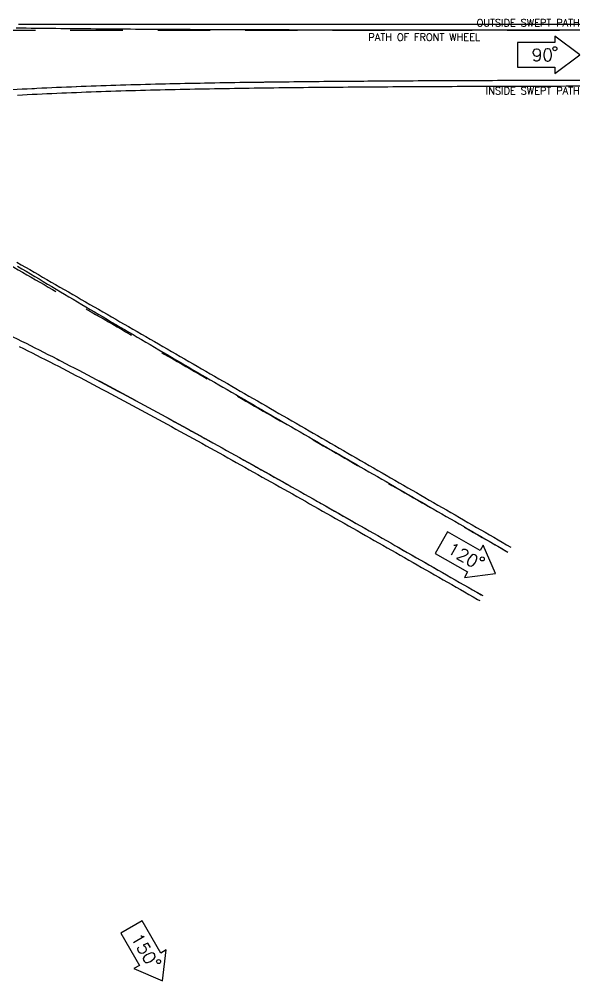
# Model space of a CAD drawing. Header units: metres. Extents: x 2363742 to 2363904, y 61953584 to 61953701.
# Drawn here: x 2363875.65 to 2363904.35, y 61953593.07 to 61953642.36 of the extents above; entities that cross this region are included whole.
import ezdxf
from ezdxf.enums import TextEntityAlignment as Align

# ---------------------------------------------------------------- set-up
doc = ezdxf.new("R2010")
doc.units = ezdxf.units.M
doc.header["$MEASUREMENT"] = 0
doc.linetypes.add('DGN Style 2', pattern=[4.472883, 2.68373, -1.789153])
doc.layers.get('0').update_dxf_attribs({"color": 133})
doc.styles.add('TSText', font='simplex.shx')

msp = doc.modelspace()

# ---------------------------------------------------------------- linework, layer by layer
at = {"color": 4, "linetype": 'Continuous'}
for p, q in [((2363904.353, 61953640.528), (2363903.078, 61953641.485)), ((2363903.078, 61953641.485), (2363903.078, 61953641.166)), ((2363903.078, 61953641.166), (2363901.165, 61953641.166)), ((2363901.165, 61953641.166), (2363901.165, 61953639.891)), ((2363903.078, 61953639.572), (2363904.353, 61953640.528)), ((2363901.165, 61953639.891), (2363903.078, 61953639.891)), ((2363903.078, 61953639.891), (2363903.078, 61953639.572)), ((2363897.589, 61953616.083), (2363896.951, 61953614.979)), ((2363899.245, 61953615.127), (2363897.589, 61953616.083)), ((2363899.405, 61953615.403), (2363899.245, 61953615.127)), ((2363900.031, 61953613.938), (2363899.405, 61953615.403)), ((2363896.951, 61953614.979), (2363898.608, 61953614.023)), ((2363898.608, 61953614.023), (2363898.448, 61953613.747)), ((2363898.448, 61953613.747), (2363900.031, 61953613.938)), ((2363881.951, 61953596.15), (2363880.846, 61953595.512)), ((2363882.907, 61953594.493), (2363881.951, 61953596.15)), ((2363880.846, 61953595.512), (2363881.803, 61953593.856)), ((2363883.183, 61953594.653), (2363882.907, 61953594.493)), ((2363882.992, 61953593.07), (2363883.183, 61953594.653)), ((2363881.803, 61953593.856), (2363881.527, 61953593.696)), ((2363881.527, 61953593.696), (2363882.992, 61953593.07))]:
    msp.add_line(p, q, dxfattribs=at)
at = {"color": 3, "linetype": 'Continuous', "flags": 128}
for points in [[(2363875.498, 61953641.914), (2363875.752, 61953641.913), (2363876.007, 61953641.909), (2363876.261, 61953641.906), (2363876.516, 61953641.902), (2363876.77, 61953641.899), (2363877.025, 61953641.896), (2363877.279, 61953641.893), (2363877.533, 61953641.89), (2363877.788, 61953641.887), (2363878.042, 61953641.884), (2363878.296, 61953641.883), (2363878.551, 61953641.88), (2363878.805, 61953641.878), (2363879.059, 61953641.875), (2363879.313, 61953641.873), (2363879.568, 61953641.87), (2363879.822, 61953641.868), (2363880.076, 61953641.866), (2363880.33, 61953641.864), (2363880.584, 61953641.862), (2363880.838, 61953641.86), (2363881.093, 61953641.858), (2363881.347, 61953641.856), (2363881.601, 61953641.854), (2363881.855, 61953641.853), (2363882.109, 61953641.851), (2363882.363, 61953641.85), (2363882.617, 61953641.849), (2363882.871, 61953641.847), (2363883.125, 61953641.846), (2363883.38, 61953641.844), (2363883.634, 61953641.843), (2363883.888, 61953641.842), (2363884.142, 61953641.84), (2363884.396, 61953641.839), (2363884.65, 61953641.838), (2363884.904, 61953641.837), (2363885.158, 61953641.836), (2363885.412, 61953641.835), (2363885.666, 61953641.834), (2363885.92, 61953641.833), (2363886.174, 61953641.832), (2363886.428, 61953641.831), (2363886.682, 61953641.83), (2363886.936, 61953641.829), (2363887.19, 61953641.828), (2363887.444, 61953641.827), (2363887.698, 61953641.826), (2363887.952, 61953641.826), (2363888.206, 61953641.825), (2363888.46, 61953641.824), (2363888.714, 61953641.824), (2363888.969, 61953641.823), (2363889.223, 61953641.822), (2363889.477, 61953641.822), (2363889.731, 61953641.821), (2363889.985, 61953641.82), (2363890.239, 61953641.82), (2363890.493, 61953641.819), (2363890.747, 61953641.819), (2363891.001, 61953641.819), (2363891.255, 61953641.818), (2363891.509, 61953641.818), (2363891.763, 61953641.817), (2363892.017, 61953641.817), (2363892.271, 61953641.816), (2363892.525, 61953641.816), (2363892.779, 61953641.816), (2363893.033, 61953641.816), (2363893.287, 61953641.815), (2363893.541, 61953641.815), (2363893.795, 61953641.815), (2363894.049, 61953641.815), (2363894.303, 61953641.814), (2363894.557, 61953641.814), (2363894.811, 61953641.814), (2363895.065, 61953641.814), (2363895.319, 61953641.813), (2363895.573, 61953641.813), (2363895.827, 61953641.813), (2363896.081, 61953641.813), (2363896.335, 61953641.813), (2363896.589, 61953641.812), (2363896.843, 61953641.812), (2363897.097, 61953641.812), (2363897.351, 61953641.812), (2363897.605, 61953641.812), (2363897.859, 61953641.812), (2363898.113, 61953641.811), (2363898.367, 61953641.811), (2363898.621, 61953641.811), (2363898.875, 61953641.811), (2363899.129, 61953641.811), (2363899.383, 61953641.811), (2363899.637, 61953641.81), (2363899.891, 61953641.81), (2363900.145, 61953641.81), (2363900.399, 61953641.81), (2363900.653, 61953641.81), (2363900.907, 61953641.81), (2363901.161, 61953641.809), (2363901.415, 61953641.809), (2363901.669, 61953641.809), (2363901.923, 61953641.809), (2363902.177, 61953641.809), (2363902.431, 61953641.809), (2363902.685, 61953641.809), (2363902.939, 61953641.808), (2363903.193, 61953641.808), (2363903.447, 61953641.808), (2363903.701, 61953641.808), (2363903.955, 61953641.808), (2363904.209, 61953641.808), (2363904.353, 61953641.808)], [(2363875.548, 61953638.768), (2363875.8, 61953638.782), (2363876.052, 61953638.795), (2363876.304, 61953638.808), (2363876.556, 61953638.821), (2363876.808, 61953638.833), (2363877.06, 61953638.845), (2363877.313, 61953638.856), (2363877.565, 61953638.867), (2363877.818, 61953638.878), (2363878.07, 61953638.889), (2363878.323, 61953638.899), (2363878.576, 61953638.909), (2363878.829, 61953638.919), (2363879.081, 61953638.929), (2363879.334, 61953638.938), (2363879.587, 61953638.947), (2363879.841, 61953638.956), (2363880.094, 61953638.964), (2363880.347, 61953638.972), (2363880.6, 61953638.98), (2363880.853, 61953638.988), (2363881.107, 61953638.996), (2363881.36, 61953639.003), (2363881.613, 61953639.01), (2363881.867, 61953639.017), (2363882.12, 61953639.024), (2363882.374, 61953639.031), (2363882.627, 61953639.037), (2363882.881, 61953639.043), (2363883.134, 61953639.049), (2363883.388, 61953639.055), (2363883.641, 61953639.061), (2363883.895, 61953639.066), (2363884.149, 61953639.072), (2363884.402, 61953639.077), (2363884.656, 61953639.082), (2363884.91, 61953639.087), (2363885.163, 61953639.092), (2363885.417, 61953639.096), (2363885.671, 61953639.101), (2363885.925, 61953639.105), (2363886.179, 61953639.11), (2363886.432, 61953639.114), (2363886.686, 61953639.118), (2363886.94, 61953639.122), (2363887.194, 61953639.126), (2363887.448, 61953639.129), (2363887.701, 61953639.133), (2363887.955, 61953639.136), (2363888.209, 61953639.14), (2363888.463, 61953639.143), (2363888.717, 61953639.146), (2363888.971, 61953639.149), (2363889.225, 61953639.152), (2363889.479, 61953639.155), (2363889.732, 61953639.158), (2363889.986, 61953639.161), (2363890.24, 61953639.164), (2363890.494, 61953639.166), (2363890.748, 61953639.169), (2363891.002, 61953639.171), (2363891.256, 61953639.174), (2363891.51, 61953639.176), (2363891.764, 61953639.178), (2363892.018, 61953639.18), (2363892.272, 61953639.183), (2363892.526, 61953639.185), (2363892.78, 61953639.187), (2363893.034, 61953639.189), (2363893.288, 61953639.19), (2363893.541, 61953639.192), (2363893.795, 61953639.194), (2363894.049, 61953639.196), (2363894.303, 61953639.198), (2363894.557, 61953639.199), (2363894.811, 61953639.201), (2363895.065, 61953639.202), (2363895.319, 61953639.204), (2363895.573, 61953639.205), (2363895.827, 61953639.207), (2363896.081, 61953639.208), (2363896.335, 61953639.209), (2363896.589, 61953639.211), (2363896.843, 61953639.212), (2363897.097, 61953639.213), (2363897.351, 61953639.214), (2363897.605, 61953639.215), (2363897.859, 61953639.217), (2363898.113, 61953639.218), (2363898.367, 61953639.219), (2363898.621, 61953639.22), (2363898.875, 61953639.221), (2363899.129, 61953639.222), (2363899.383, 61953639.223), (2363899.637, 61953639.224), (2363899.891, 61953639.224), (2363900.145, 61953639.225), (2363900.399, 61953639.226), (2363900.653, 61953639.227), (2363900.907, 61953639.228), (2363901.161, 61953639.228), (2363901.415, 61953639.229), (2363901.669, 61953639.23), (2363901.923, 61953639.231), (2363902.177, 61953639.231), (2363902.431, 61953639.232), (2363902.685, 61953639.233), (2363902.939, 61953639.233), (2363903.193, 61953639.234), (2363903.447, 61953639.234), (2363903.701, 61953639.235), (2363903.955, 61953639.235), (2363904.209, 61953639.236), (2363904.353, 61953639.236)], [(2363875.57, 61953629.698), (2363875.789, 61953629.569), (2363876.008, 61953629.437), (2363876.226, 61953629.306), (2363876.445, 61953629.175), (2363876.663, 61953629.044), (2363876.882, 61953628.913), (2363877.1, 61953628.782), (2363877.319, 61953628.651), (2363877.538, 61953628.523), (2363877.757, 61953628.392), (2363877.975, 61953628.262), (2363878.194, 61953628.132), (2363878.413, 61953628.002), (2363878.631, 61953627.872), (2363878.85, 61953627.742), (2363879.069, 61953627.612), (2363879.288, 61953627.482), (2363879.507, 61953627.353), (2363879.726, 61953627.225), (2363879.945, 61953627.095), (2363880.164, 61953626.966), (2363880.383, 61953626.836), (2363880.602, 61953626.707), (2363880.821, 61953626.578), (2363881.04, 61953626.449), (2363881.259, 61953626.32), (2363881.478, 61953626.191), (2363881.697, 61953626.062), (2363881.916, 61953625.934), (2363882.135, 61953625.805), (2363882.355, 61953625.676), (2363882.574, 61953625.548), (2363882.793, 61953625.419), (2363883.012, 61953625.291), (2363883.232, 61953625.163), (2363883.451, 61953625.035), (2363883.671, 61953624.906), (2363883.89, 61953624.778), (2363884.109, 61953624.65), (2363884.329, 61953624.521), (2363884.548, 61953624.393), (2363884.767, 61953624.265), (2363884.987, 61953624.137), (2363885.206, 61953624.009), (2363885.426, 61953623.881), (2363885.645, 61953623.753), (2363885.865, 61953623.625), (2363886.084, 61953623.497), (2363886.303, 61953623.369), (2363886.523, 61953623.241), (2363886.743, 61953623.113), (2363886.962, 61953622.986), (2363887.182, 61953622.858), (2363887.401, 61953622.73), (2363887.621, 61953622.602), (2363887.841, 61953622.475), (2363888.06, 61953622.348), (2363888.28, 61953622.22), (2363888.5, 61953622.093), (2363888.72, 61953621.965), (2363888.939, 61953621.838), (2363889.159, 61953621.71), (2363889.379, 61953621.583), (2363889.599, 61953621.456), (2363889.818, 61953621.328), (2363890.038, 61953621.202), (2363890.258, 61953621.074), (2363890.478, 61953620.947), (2363890.698, 61953620.819), (2363890.918, 61953620.692), (2363891.137, 61953620.565), (2363891.357, 61953620.437), (2363891.577, 61953620.31), (2363891.797, 61953620.183), (2363892.016, 61953620.055), (2363892.236, 61953619.928), (2363892.456, 61953619.801), (2363892.676, 61953619.673), (2363892.896, 61953619.546), (2363893.115, 61953619.419), (2363893.335, 61953619.291), (2363893.555, 61953619.164), (2363893.775, 61953619.037), (2363893.995, 61953618.91), (2363894.215, 61953618.782), (2363894.434, 61953618.655), (2363894.654, 61953618.528), (2363894.874, 61953618.401), (2363895.094, 61953618.273), (2363895.314, 61953618.146), (2363895.534, 61953618.019), (2363895.753, 61953617.892), (2363895.973, 61953617.764), (2363896.193, 61953617.637), (2363896.413, 61953617.51), (2363896.633, 61953617.383), (2363896.853, 61953617.256), (2363897.073, 61953617.129), (2363897.293, 61953617.001), (2363897.512, 61953616.874), (2363897.732, 61953616.747), (2363897.952, 61953616.62), (2363898.172, 61953616.493), (2363898.392, 61953616.365), (2363898.612, 61953616.238), (2363898.832, 61953616.111), (2363899.051, 61953615.984), (2363899.271, 61953615.857), (2363899.491, 61953615.73), (2363899.711, 61953615.602), (2363899.931, 61953615.475), (2363900.151, 61953615.348), (2363900.371, 61953615.221), (2363900.591, 61953615.094), (2363900.671, 61953615.047)], [(2363875.549, 61953625.97), (2363875.774, 61953625.857), (2363875.999, 61953625.745), (2363876.224, 61953625.632), (2363876.449, 61953625.519), (2363876.674, 61953625.405), (2363876.899, 61953625.291), (2363877.123, 61953625.176), (2363877.348, 61953625.061), (2363877.572, 61953624.946), (2363877.797, 61953624.83), (2363878.021, 61953624.714), (2363878.246, 61953624.598), (2363878.47, 61953624.481), (2363878.694, 61953624.364), (2363878.918, 61953624.247), (2363879.142, 61953624.129), (2363879.366, 61953624.011), (2363879.59, 61953623.893), (2363879.813, 61953623.775), (2363880.037, 61953623.656), (2363880.26, 61953623.537), (2363880.484, 61953623.418), (2363880.707, 61953623.299), (2363880.931, 61953623.179), (2363881.154, 61953623.059), (2363881.377, 61953622.939), (2363881.6, 61953622.819), (2363881.823, 61953622.698), (2363882.046, 61953622.578), (2363882.269, 61953622.457), (2363882.492, 61953622.336), (2363882.715, 61953622.215), (2363882.937, 61953622.093), (2363883.16, 61953621.972), (2363883.382, 61953621.85), (2363883.605, 61953621.728), (2363883.827, 61953621.606), (2363884.05, 61953621.484), (2363884.272, 61953621.362), (2363884.494, 61953621.239), (2363884.716, 61953621.117), (2363884.939, 61953620.994), (2363885.161, 61953620.871), (2363885.383, 61953620.748), (2363885.605, 61953620.625), (2363885.826, 61953620.502), (2363886.048, 61953620.379), (2363886.27, 61953620.255), (2363886.492, 61953620.132), (2363886.714, 61953620.008), (2363886.935, 61953619.885), (2363887.157, 61953619.761), (2363887.379, 61953619.637), (2363887.6, 61953619.513), (2363887.822, 61953619.389), (2363888.043, 61953619.265), (2363888.264, 61953619.14), (2363888.486, 61953619.016), (2363888.707, 61953618.892), (2363888.928, 61953618.767), (2363889.15, 61953618.642), (2363889.371, 61953618.518), (2363889.592, 61953618.393), (2363889.813, 61953618.268), (2363890.034, 61953618.144), (2363890.256, 61953618.019), (2363890.477, 61953617.894), (2363890.698, 61953617.769), (2363890.919, 61953617.644), (2363891.14, 61953617.518), (2363891.361, 61953617.393), (2363891.581, 61953617.268), (2363891.802, 61953617.143), (2363892.023, 61953617.017), (2363892.244, 61953616.892), (2363892.465, 61953616.766), (2363892.686, 61953616.641), (2363892.906, 61953616.515), (2363893.127, 61953616.39), (2363893.348, 61953616.264), (2363893.569, 61953616.138), (2363893.789, 61953616.013), (2363894.01, 61953615.887), (2363894.231, 61953615.761), (2363894.451, 61953615.635), (2363894.672, 61953615.51), (2363894.892, 61953615.384), (2363895.113, 61953615.258), (2363895.334, 61953615.132), (2363895.554, 61953615.006), (2363895.775, 61953614.88), (2363895.995, 61953614.754), (2363896.216, 61953614.628), (2363896.436, 61953614.502), (2363896.657, 61953614.375), (2363896.877, 61953614.249), (2363897.097, 61953614.123), (2363897.318, 61953613.997), (2363897.538, 61953613.871), (2363897.759, 61953613.744), (2363897.979, 61953613.618), (2363898.199, 61953613.492), (2363898.42, 61953613.366), (2363898.64, 61953613.239), (2363898.861, 61953613.113), (2363899.081, 61953612.987), (2363899.301, 61953612.86), (2363899.382, 61953612.814)]]:
    msp.add_lwpolyline(points, dxfattribs=at)
at = {"color": 5, "linetype": 'Continuous', "flags": 128}
for points in [[(2363875.61, 61953642.103), (2363875.864, 61953642.103), (2363876.118, 61953642.103), (2363876.372, 61953642.103), (2363876.626, 61953642.103), (2363876.88, 61953642.103), (2363877.134, 61953642.103), (2363877.388, 61953642.103), (2363877.642, 61953642.103), (2363877.896, 61953642.103), (2363878.15, 61953642.103), (2363878.405, 61953642.103), (2363878.659, 61953642.103), (2363878.913, 61953642.103), (2363879.167, 61953642.103), (2363879.421, 61953642.103), (2363879.675, 61953642.103), (2363879.929, 61953642.103), (2363880.183, 61953642.103), (2363880.437, 61953642.103), (2363880.691, 61953642.103), (2363880.945, 61953642.103), (2363881.199, 61953642.103), (2363881.453, 61953642.103), (2363881.707, 61953642.103), (2363881.961, 61953642.103), (2363882.215, 61953642.103), (2363882.469, 61953642.103), (2363882.723, 61953642.103), (2363882.977, 61953642.103), (2363883.231, 61953642.103), (2363883.485, 61953642.103), (2363883.739, 61953642.103), (2363883.993, 61953642.103), (2363884.247, 61953642.103), (2363884.501, 61953642.103), (2363884.755, 61953642.103), (2363885.009, 61953642.103), (2363885.263, 61953642.103), (2363885.517, 61953642.103), (2363885.771, 61953642.103), (2363886.025, 61953642.103), (2363886.279, 61953642.103), (2363886.533, 61953642.103), (2363886.787, 61953642.103), (2363887.041, 61953642.103), (2363887.295, 61953642.103), (2363887.549, 61953642.103), (2363887.803, 61953642.103), (2363888.057, 61953642.103), (2363888.311, 61953642.103), (2363888.565, 61953642.103), (2363888.819, 61953642.103), (2363889.073, 61953642.103), (2363889.327, 61953642.103), (2363889.581, 61953642.103), (2363889.835, 61953642.103), (2363890.089, 61953642.103), (2363890.343, 61953642.103), (2363890.597, 61953642.103), (2363890.851, 61953642.103), (2363891.105, 61953642.103), (2363891.359, 61953642.103), (2363891.613, 61953642.103), (2363891.867, 61953642.103), (2363892.121, 61953642.103), (2363892.375, 61953642.103), (2363892.629, 61953642.103), (2363892.883, 61953642.103), (2363893.137, 61953642.103), (2363893.391, 61953642.103), (2363893.645, 61953642.103), (2363893.899, 61953642.103), (2363894.153, 61953642.103), (2363894.407, 61953642.103), (2363894.661, 61953642.103), (2363894.915, 61953642.103), (2363895.169, 61953642.103), (2363895.423, 61953642.103), (2363895.677, 61953642.103), (2363895.931, 61953642.103), (2363896.185, 61953642.103), (2363896.439, 61953642.103), (2363896.693, 61953642.103), (2363896.947, 61953642.103), (2363897.201, 61953642.103), (2363897.455, 61953642.103), (2363897.709, 61953642.103), (2363897.963, 61953642.103), (2363898.217, 61953642.103), (2363898.471, 61953642.103), (2363898.725, 61953642.103), (2363898.979, 61953642.103), (2363899.233, 61953642.103), (2363899.487, 61953642.103), (2363899.741, 61953642.103), (2363899.995, 61953642.103), (2363900.249, 61953642.103), (2363900.503, 61953642.103), (2363900.757, 61953642.103), (2363901.011, 61953642.103), (2363901.265, 61953642.103), (2363901.519, 61953642.103), (2363901.773, 61953642.103), (2363902.027, 61953642.103), (2363902.281, 61953642.103), (2363902.535, 61953642.103), (2363902.789, 61953642.103), (2363903.043, 61953642.103), (2363903.297, 61953642.103), (2363903.551, 61953642.103), (2363903.805, 61953642.103), (2363904.059, 61953642.103), (2363904.313, 61953642.103), (2363904.353, 61953642.103)], [(2363875.563, 61953638.469), (2363875.814, 61953638.482), (2363876.065, 61953638.495), (2363876.317, 61953638.508), (2363876.568, 61953638.521), (2363876.819, 61953638.533), (2363877.071, 61953638.545), (2363877.322, 61953638.556), (2363877.574, 61953638.568), (2363877.825, 61953638.578), (2363878.077, 61953638.589), (2363878.329, 61953638.599), (2363878.581, 61953638.609), (2363878.833, 61953638.619), (2363879.085, 61953638.629), (2363879.337, 61953638.638), (2363879.589, 61953638.647), (2363879.841, 61953638.656), (2363880.093, 61953638.664), (2363880.346, 61953638.672), (2363880.598, 61953638.68), (2363880.85, 61953638.688), (2363881.103, 61953638.696), (2363881.355, 61953638.703), (2363881.608, 61953638.71), (2363881.861, 61953638.717), (2363882.113, 61953638.724), (2363882.366, 61953638.73), (2363882.619, 61953638.737), (2363882.871, 61953638.743), (2363883.124, 61953638.749), (2363883.377, 61953638.755), (2363883.63, 61953638.761), (2363883.883, 61953638.766), (2363884.136, 61953638.771), (2363884.389, 61953638.777), (2363884.642, 61953638.782), (2363884.895, 61953638.787), (2363885.148, 61953638.791), (2363885.401, 61953638.796), (2363885.654, 61953638.801), (2363885.907, 61953638.805), (2363886.16, 61953638.809), (2363886.413, 61953638.813), (2363886.667, 61953638.818), (2363886.92, 61953638.821), (2363887.173, 61953638.825), (2363887.426, 61953638.829), (2363887.68, 61953638.833), (2363887.933, 61953638.836), (2363888.186, 61953638.839), (2363888.44, 61953638.843), (2363888.693, 61953638.846), (2363888.947, 61953638.849), (2363889.2, 61953638.852), (2363889.453, 61953638.855), (2363889.707, 61953638.858), (2363889.96, 61953638.861), (2363890.214, 61953638.863), (2363890.467, 61953638.866), (2363890.721, 61953638.869), (2363890.974, 61953638.871), (2363891.228, 61953638.873), (2363891.481, 61953638.876), (2363891.735, 61953638.878), (2363891.989, 61953638.88), (2363892.242, 61953638.882), (2363892.496, 61953638.884), (2363892.749, 61953638.886), (2363893.003, 61953638.888), (2363893.257, 61953638.89), (2363893.51, 61953638.892), (2363893.764, 61953638.894), (2363894.018, 61953638.896), (2363894.271, 61953638.897), (2363894.525, 61953638.899), (2363894.779, 61953638.901), (2363895.033, 61953638.902), (2363895.286, 61953638.904), (2363895.54, 61953638.905), (2363895.794, 61953638.906), (2363896.047, 61953638.908), (2363896.301, 61953638.909), (2363896.555, 61953638.91), (2363896.809, 61953638.912), (2363897.062, 61953638.913), (2363897.316, 61953638.914), (2363897.57, 61953638.915), (2363897.824, 61953638.916), (2363898.078, 61953638.918), (2363898.331, 61953638.919), (2363898.585, 61953638.92), (2363898.839, 61953638.921), (2363899.093, 61953638.922), (2363899.347, 61953638.922), (2363899.601, 61953638.923), (2363899.854, 61953638.924), (2363900.108, 61953638.925), (2363900.362, 61953638.926), (2363900.616, 61953638.927), (2363900.87, 61953638.928), (2363901.124, 61953638.928), (2363901.378, 61953638.929), (2363901.631, 61953638.93), (2363901.885, 61953638.93), (2363902.139, 61953638.931), (2363902.393, 61953638.932), (2363902.647, 61953638.932), (2363902.901, 61953638.933), (2363903.155, 61953638.934), (2363903.409, 61953638.934), (2363903.662, 61953638.935), (2363903.916, 61953638.935), (2363904.17, 61953638.936), (2363904.353, 61953638.936)], [(2363875.53, 61953629.902), (2363875.75, 61953629.775), (2363875.97, 61953629.647), (2363876.19, 61953629.52), (2363876.41, 61953629.393), (2363876.63, 61953629.266), (2363876.85, 61953629.139), (2363877.07, 61953629.012), (2363877.29, 61953628.885), (2363877.51, 61953628.758), (2363877.73, 61953628.631), (2363877.95, 61953628.504), (2363878.17, 61953628.377), (2363878.39, 61953628.25), (2363878.61, 61953628.123), (2363878.83, 61953627.996), (2363879.05, 61953627.869), (2363879.27, 61953627.742), (2363879.49, 61953627.615), (2363879.71, 61953627.488), (2363879.93, 61953627.361), (2363880.15, 61953627.234), (2363880.37, 61953627.107), (2363880.59, 61953626.98), (2363880.81, 61953626.853), (2363881.03, 61953626.726), (2363881.25, 61953626.599), (2363881.47, 61953626.472), (2363881.69, 61953626.345), (2363881.91, 61953626.218), (2363882.13, 61953626.091), (2363882.35, 61953625.964), (2363882.57, 61953625.837), (2363882.79, 61953625.71), (2363883.01, 61953625.583), (2363883.23, 61953625.456), (2363883.45, 61953625.329), (2363883.67, 61953625.202), (2363883.89, 61953625.075), (2363884.11, 61953624.948), (2363884.33, 61953624.821), (2363884.55, 61953624.694), (2363884.77, 61953624.567), (2363884.99, 61953624.44), (2363885.21, 61953624.313), (2363885.43, 61953624.186), (2363885.65, 61953624.059), (2363885.869, 61953623.932), (2363886.089, 61953623.805), (2363886.309, 61953623.678), (2363886.529, 61953623.551), (2363886.749, 61953623.424), (2363886.969, 61953623.297), (2363887.189, 61953623.17), (2363887.409, 61953623.043), (2363887.629, 61953622.916), (2363887.849, 61953622.789), (2363888.069, 61953622.662), (2363888.289, 61953622.535), (2363888.509, 61953622.408), (2363888.729, 61953622.281), (2363888.949, 61953622.154), (2363889.169, 61953622.027), (2363889.389, 61953621.9), (2363889.609, 61953621.773), (2363889.829, 61953621.646), (2363890.049, 61953621.519), (2363890.269, 61953621.392), (2363890.489, 61953621.265), (2363890.709, 61953621.138), (2363890.929, 61953621.011), (2363891.149, 61953620.884), (2363891.369, 61953620.757), (2363891.589, 61953620.63), (2363891.809, 61953620.503), (2363892.029, 61953620.376), (2363892.249, 61953620.249), (2363892.469, 61953620.122), (2363892.689, 61953619.995), (2363892.909, 61953619.868), (2363893.129, 61953619.741), (2363893.349, 61953619.614), (2363893.569, 61953619.487), (2363893.788, 61953619.36), (2363894.008, 61953619.233), (2363894.228, 61953619.106), (2363894.448, 61953618.979), (2363894.668, 61953618.852), (2363894.888, 61953618.725), (2363895.108, 61953618.598), (2363895.328, 61953618.471), (2363895.548, 61953618.344), (2363895.768, 61953618.217), (2363895.988, 61953618.09), (2363896.208, 61953617.963), (2363896.428, 61953617.836), (2363896.648, 61953617.709), (2363896.868, 61953617.582), (2363897.088, 61953617.455), (2363897.308, 61953617.328), (2363897.528, 61953617.201), (2363897.748, 61953617.074), (2363897.968, 61953616.947), (2363898.188, 61953616.82), (2363898.408, 61953616.693), (2363898.628, 61953616.566), (2363898.848, 61953616.439), (2363899.068, 61953616.312), (2363899.288, 61953616.185), (2363899.508, 61953616.058), (2363899.728, 61953615.931), (2363899.948, 61953615.804), (2363900.168, 61953615.677), (2363900.388, 61953615.55), (2363900.608, 61953615.423), (2363900.818, 61953615.302)], [(2363875.64, 61953625.589), (2363875.864, 61953625.477), (2363876.089, 61953625.364), (2363876.313, 61953625.251), (2363876.537, 61953625.138), (2363876.761, 61953625.024), (2363876.985, 61953624.91), (2363877.209, 61953624.795), (2363877.433, 61953624.68), (2363877.656, 61953624.565), (2363877.88, 61953624.449), (2363878.104, 61953624.333), (2363878.327, 61953624.217), (2363878.55, 61953624.1), (2363878.773, 61953623.984), (2363878.997, 61953623.867), (2363879.22, 61953623.749), (2363879.443, 61953623.631), (2363879.666, 61953623.513), (2363879.888, 61953623.395), (2363880.111, 61953623.277), (2363880.334, 61953623.158), (2363880.556, 61953623.039), (2363880.779, 61953622.92), (2363881.002, 61953622.801), (2363881.224, 61953622.681), (2363881.446, 61953622.561), (2363881.669, 61953622.441), (2363881.891, 61953622.321), (2363882.113, 61953622.2), (2363882.335, 61953622.08), (2363882.557, 61953621.959), (2363882.779, 61953621.838), (2363883.001, 61953621.717), (2363883.223, 61953621.596), (2363883.445, 61953621.474), (2363883.666, 61953621.352), (2363883.888, 61953621.231), (2363884.11, 61953621.109), (2363884.332, 61953620.987), (2363884.553, 61953620.864), (2363884.775, 61953620.742), (2363884.996, 61953620.62), (2363885.218, 61953620.497), (2363885.439, 61953620.374), (2363885.66, 61953620.251), (2363885.882, 61953620.128), (2363886.103, 61953620.005), (2363886.324, 61953619.882), (2363886.546, 61953619.759), (2363886.767, 61953619.635), (2363886.988, 61953619.512), (2363887.209, 61953619.388), (2363887.43, 61953619.264), (2363887.651, 61953619.14), (2363887.872, 61953619.016), (2363888.093, 61953618.892), (2363888.314, 61953618.768), (2363888.535, 61953618.644), (2363888.756, 61953618.52), (2363888.977, 61953618.395), (2363889.198, 61953618.271), (2363889.419, 61953618.147), (2363889.639, 61953618.022), (2363889.86, 61953617.897), (2363890.081, 61953617.773), (2363890.302, 61953617.648), (2363890.522, 61953617.523), (2363890.743, 61953617.398), (2363890.964, 61953617.273), (2363891.185, 61953617.148), (2363891.405, 61953617.023), (2363891.626, 61953616.898), (2363891.846, 61953616.773), (2363892.067, 61953616.647), (2363892.288, 61953616.522), (2363892.508, 61953616.397), (2363892.729, 61953616.271), (2363892.949, 61953616.146), (2363893.17, 61953616.02), (2363893.39, 61953615.895), (2363893.611, 61953615.769), (2363893.831, 61953615.644), (2363894.051, 61953615.518), (2363894.272, 61953615.392), (2363894.492, 61953615.267), (2363894.713, 61953615.141), (2363894.933, 61953615.015), (2363895.153, 61953614.889), (2363895.374, 61953614.763), (2363895.594, 61953614.637), (2363895.815, 61953614.511), (2363896.035, 61953614.386), (2363896.255, 61953614.26), (2363896.475, 61953614.133), (2363896.696, 61953614.007), (2363896.916, 61953613.881), (2363897.136, 61953613.755), (2363897.357, 61953613.629), (2363897.577, 61953613.503), (2363897.797, 61953613.377), (2363898.017, 61953613.251), (2363898.238, 61953613.124), (2363898.458, 61953612.998), (2363898.678, 61953612.872), (2363898.898, 61953612.745), (2363899.119, 61953612.619), (2363899.232, 61953612.554)]]:
    msp.add_lwpolyline(points, dxfattribs=at)
at = {"color": 1, "linetype": 'DGN Style 2', "flags": 128}
for points in [[(2363846.068, 61953635.298), (2363846.074, 61953635.566), (2363846.094, 61953635.838), (2363846.126, 61953636.11), (2363846.171, 61953636.384), (2363846.229, 61953636.658), (2363846.3, 61953636.932), (2363846.384, 61953637.204), (2363846.48, 61953637.474), (2363846.589, 61953637.742), (2363846.711, 61953638.005), (2363846.845, 61953638.264), (2363846.991, 61953638.518), (2363847.149, 61953638.766), (2363847.319, 61953639.008), (2363847.5, 61953639.243), (2363847.692, 61953639.469), (2363847.895, 61953639.688), (2363848.108, 61953639.897), (2363848.331, 61953640.097), (2363848.563, 61953640.287), (2363848.805, 61953640.466), (2363849.054, 61953640.634), (2363849.312, 61953640.791), (2363849.577, 61953640.936), (2363849.849, 61953641.068), (2363850.128, 61953641.187), (2363850.411, 61953641.294), (2363850.7, 61953641.387), (2363850.993, 61953641.467), (2363851.29, 61953641.532), (2363851.59, 61953641.584), (2363851.892, 61953641.621), (2363852.188, 61953641.646), (2363852.48, 61953641.668), (2363852.77, 61953641.687), (2363853.058, 61953641.703), (2363853.344, 61953641.717), (2363853.628, 61953641.729), (2363853.911, 61953641.739), (2363854.191, 61953641.748), (2363854.47, 61953641.756), (2363854.747, 61953641.763), (2363855.023, 61953641.769), (2363855.296, 61953641.774), (2363855.569, 61953641.778), (2363855.84, 61953641.782), (2363856.11, 61953641.785), (2363856.379, 61953641.787), (2363856.647, 61953641.79), (2363856.913, 61953641.792), (2363857.179, 61953641.793), (2363857.444, 61953641.795), (2363857.708, 61953641.796), (2363857.971, 61953641.797), (2363858.234, 61953641.798), (2363858.496, 61953641.799), (2363858.757, 61953641.799), (2363859.018, 61953641.8), (2363859.278, 61953641.8), (2363859.538, 61953641.801), (2363859.797, 61953641.801), (2363860.056, 61953641.802), (2363860.315, 61953641.802), (2363860.573, 61953641.802), (2363860.831, 61953641.802), (2363861.089, 61953641.802), (2363861.346, 61953641.803), (2363861.603, 61953641.803), (2363861.86, 61953641.803), (2363862.116, 61953641.803), (2363862.373, 61953641.803), (2363862.629, 61953641.803), (2363862.885, 61953641.803), (2363863.141, 61953641.803), (2363863.397, 61953641.803), (2363863.653, 61953641.803), (2363863.908, 61953641.803), (2363864.164, 61953641.803), (2363864.419, 61953641.803), (2363864.674, 61953641.803), (2363864.929, 61953641.803), (2363865.184, 61953641.803), (2363865.439, 61953641.803), (2363865.694, 61953641.803), (2363865.949, 61953641.803), (2363866.204, 61953641.803), (2363866.458, 61953641.803), (2363866.713, 61953641.803), (2363866.967, 61953641.803), (2363867.222, 61953641.803), (2363867.476, 61953641.803), (2363867.731, 61953641.803), (2363867.985, 61953641.803), (2363868.24, 61953641.803), (2363868.494, 61953641.803), (2363868.749, 61953641.803), (2363869.003, 61953641.803), (2363869.257, 61953641.803), (2363869.511, 61953641.803), (2363869.766, 61953641.803), (2363870.02, 61953641.803), (2363870.274, 61953641.803), (2363870.528, 61953641.803), (2363870.782, 61953641.803), (2363871.037, 61953641.803), (2363871.291, 61953641.803), (2363871.545, 61953641.803), (2363871.799, 61953641.803), (2363872.053, 61953641.803), (2363872.307, 61953641.803), (2363872.561, 61953641.803), (2363872.816, 61953641.803), (2363873.07, 61953641.803), (2363873.324, 61953641.803), (2363873.578, 61953641.803), (2363873.832, 61953641.803), (2363874.086, 61953641.803), (2363874.34, 61953641.803), (2363874.594, 61953641.803), (2363874.848, 61953641.803), (2363875.102, 61953641.803), (2363875.356, 61953641.803), (2363875.61, 61953641.803), (2363875.864, 61953641.803), (2363876.118, 61953641.803), (2363876.372, 61953641.803), (2363876.626, 61953641.803), (2363876.88, 61953641.803), (2363877.134, 61953641.803), (2363877.388, 61953641.803), (2363877.642, 61953641.803), (2363877.896, 61953641.803), (2363878.15, 61953641.803), (2363878.405, 61953641.803), (2363878.659, 61953641.803), (2363878.913, 61953641.803), (2363879.167, 61953641.803), (2363879.421, 61953641.803), (2363879.675, 61953641.803), (2363879.929, 61953641.803), (2363880.183, 61953641.803), (2363880.437, 61953641.803), (2363880.691, 61953641.803), (2363880.945, 61953641.803), (2363881.199, 61953641.803), (2363881.453, 61953641.803), (2363881.707, 61953641.803), (2363881.961, 61953641.803), (2363882.215, 61953641.803), (2363882.469, 61953641.803), (2363882.723, 61953641.803), (2363882.977, 61953641.803), (2363883.231, 61953641.803), (2363883.485, 61953641.803), (2363883.739, 61953641.803), (2363883.993, 61953641.803), (2363884.247, 61953641.803), (2363884.501, 61953641.803), (2363884.755, 61953641.803), (2363885.009, 61953641.803), (2363885.263, 61953641.803), (2363885.517, 61953641.803), (2363885.771, 61953641.803), (2363886.025, 61953641.803), (2363886.279, 61953641.803), (2363886.533, 61953641.803), (2363886.787, 61953641.803), (2363887.041, 61953641.803), (2363887.295, 61953641.803), (2363887.549, 61953641.803), (2363887.803, 61953641.803), (2363888.057, 61953641.803), (2363888.311, 61953641.803), (2363888.565, 61953641.803), (2363888.819, 61953641.803), (2363889.073, 61953641.803), (2363889.327, 61953641.803), (2363889.581, 61953641.803), (2363889.835, 61953641.803), (2363890.089, 61953641.803), (2363890.343, 61953641.803), (2363890.597, 61953641.803), (2363890.851, 61953641.803), (2363891.105, 61953641.803), (2363891.359, 61953641.803), (2363891.613, 61953641.803), (2363891.867, 61953641.803), (2363892.121, 61953641.803), (2363892.375, 61953641.803), (2363892.629, 61953641.803), (2363892.883, 61953641.803), (2363893.137, 61953641.803), (2363893.391, 61953641.803), (2363893.645, 61953641.803), (2363893.899, 61953641.803), (2363894.153, 61953641.803), (2363894.407, 61953641.803), (2363894.661, 61953641.803), (2363894.915, 61953641.803), (2363895.169, 61953641.803), (2363895.423, 61953641.803), (2363895.677, 61953641.803), (2363895.931, 61953641.803), (2363896.185, 61953641.803), (2363896.439, 61953641.803), (2363896.693, 61953641.803), (2363896.947, 61953641.803), (2363897.201, 61953641.803), (2363897.455, 61953641.803), (2363897.709, 61953641.803), (2363897.963, 61953641.803), (2363898.217, 61953641.803), (2363898.471, 61953641.803), (2363898.725, 61953641.803), (2363898.979, 61953641.803), (2363899.233, 61953641.803), (2363899.487, 61953641.803), (2363899.741, 61953641.803), (2363899.995, 61953641.803), (2363900.249, 61953641.803), (2363900.503, 61953641.803), (2363900.757, 61953641.803), (2363901.011, 61953641.803), (2363901.265, 61953641.803), (2363901.519, 61953641.803), (2363901.773, 61953641.803), (2363902.027, 61953641.803), (2363902.281, 61953641.803), (2363902.535, 61953641.803), (2363902.789, 61953641.803), (2363903.043, 61953641.803), (2363903.297, 61953641.803), (2363903.551, 61953641.803), (2363903.805, 61953641.803), (2363904.059, 61953641.803), (2363904.313, 61953641.803), (2363904.353, 61953641.803)], [(2363846.068, 61953635.298), (2363846.074, 61953635.566), (2363846.093, 61953635.837), (2363846.126, 61953636.11), (2363846.171, 61953636.383), (2363846.229, 61953636.657), (2363846.3, 61953636.931), (2363846.383, 61953637.203), (2363846.48, 61953637.473), (2363846.589, 61953637.74), (2363846.71, 61953638.003), (2363846.844, 61953638.262), (2363846.99, 61953638.516), (2363847.147, 61953638.764), (2363847.317, 61953639.005), (2363847.498, 61953639.24), (2363847.689, 61953639.467), (2363847.892, 61953639.685), (2363848.105, 61953639.894), (2363848.327, 61953640.094), (2363848.559, 61953640.284), (2363848.801, 61953640.463), (2363849.05, 61953640.632), (2363849.308, 61953640.788), (2363849.572, 61953640.933), (2363849.844, 61953641.065), (2363850.122, 61953641.185), (2363850.405, 61953641.292), (2363850.694, 61953641.385), (2363850.987, 61953641.465), (2363851.283, 61953641.531), (2363851.583, 61953641.583), (2363851.884, 61953641.621), (2363852.188, 61953641.644), (2363852.492, 61953641.653), (2363852.797, 61953641.647), (2363853.101, 61953641.627), (2363853.405, 61953641.593), (2363853.706, 61953641.544), (2363854.004, 61953641.481), (2363854.3, 61953641.403), (2363854.591, 61953641.311), (2363854.878, 61953641.206), (2363855.16, 61953641.087), (2363855.429, 61953640.962), (2363855.694, 61953640.836), (2363855.957, 61953640.708), (2363856.216, 61953640.579), (2363856.472, 61953640.448), (2363856.726, 61953640.317), (2363856.978, 61953640.185), (2363857.226, 61953640.053), (2363857.473, 61953639.921), (2363857.718, 61953639.788), (2363857.96, 61953639.655), (2363858.201, 61953639.523), (2363858.44, 61953639.39), (2363858.678, 61953639.257), (2363858.914, 61953639.125), (2363859.149, 61953638.993), (2363859.383, 61953638.861), (2363859.615, 61953638.729), (2363859.847, 61953638.597), (2363860.077, 61953638.466), (2363860.307, 61953638.335), (2363860.536, 61953638.204), (2363860.764, 61953638.073), (2363860.992, 61953637.943), (2363861.219, 61953637.813), (2363861.445, 61953637.683), (2363861.671, 61953637.553), (2363861.897, 61953637.423), (2363862.122, 61953637.294), (2363862.347, 61953637.164), (2363862.571, 61953637.035), (2363862.795, 61953636.906), (2363863.018, 61953636.777), (2363863.242, 61953636.649), (2363863.465, 61953636.52), (2363863.688, 61953636.392), (2363863.91, 61953636.263), (2363864.133, 61953636.135), (2363864.355, 61953636.007), (2363864.577, 61953635.879), (2363864.799, 61953635.75), (2363865.021, 61953635.623), (2363865.242, 61953635.495), (2363865.464, 61953635.367), (2363865.685, 61953635.239), (2363865.906, 61953635.111), (2363866.128, 61953634.984), (2363866.349, 61953634.856), (2363866.57, 61953634.728), (2363866.791, 61953634.601), (2363867.011, 61953634.473), (2363867.232, 61953634.346), (2363867.453, 61953634.219), (2363867.673, 61953634.091), (2363867.894, 61953633.964), (2363868.115, 61953633.837), (2363868.335, 61953633.709), (2363868.556, 61953633.582), (2363868.776, 61953633.455), (2363868.996, 61953633.327), (2363869.217, 61953633.2), (2363869.437, 61953633.073), (2363869.657, 61953632.946), (2363869.878, 61953632.819), (2363870.098, 61953632.691), (2363870.318, 61953632.564), (2363870.538, 61953632.437), (2363870.759, 61953632.31), (2363870.979, 61953632.183), (2363871.199, 61953632.056), (2363871.419, 61953631.929), (2363871.639, 61953631.802), (2363871.859, 61953631.675), (2363872.08, 61953631.547), (2363872.3, 61953631.42), (2363872.52, 61953631.293), (2363872.74, 61953631.166), (2363872.96, 61953631.039), (2363873.18, 61953630.912), (2363873.4, 61953630.785), (2363873.62, 61953630.658), (2363873.84, 61953630.531), (2363874.06, 61953630.404), (2363874.28, 61953630.277), (2363874.5, 61953630.15), (2363874.72, 61953630.023), (2363874.94, 61953629.896), (2363875.16, 61953629.769), (2363875.38, 61953629.642), (2363875.6, 61953629.515), (2363875.82, 61953629.388), (2363876.04, 61953629.261), (2363876.26, 61953629.134), (2363876.48, 61953629.007), (2363876.7, 61953628.88), (2363876.92, 61953628.753), (2363877.14, 61953628.626), (2363877.36, 61953628.499), (2363877.58, 61953628.372), (2363877.8, 61953628.245), (2363878.02, 61953628.118), (2363878.24, 61953627.991), (2363878.46, 61953627.864), (2363878.68, 61953627.737), (2363878.9, 61953627.61), (2363879.12, 61953627.482), (2363879.34, 61953627.355), (2363879.56, 61953627.228), (2363879.78, 61953627.101), (2363880, 61953626.974), (2363880.22, 61953626.847), (2363880.44, 61953626.72), (2363880.66, 61953626.593), (2363880.88, 61953626.466), (2363881.1, 61953626.339), (2363881.32, 61953626.212), (2363881.54, 61953626.085), (2363881.76, 61953625.958), (2363881.98, 61953625.831), (2363882.2, 61953625.704), (2363882.42, 61953625.577), (2363882.64, 61953625.45), (2363882.86, 61953625.323), (2363883.08, 61953625.196), (2363883.3, 61953625.069), (2363883.52, 61953624.942), (2363883.74, 61953624.815), (2363883.96, 61953624.688), (2363884.18, 61953624.561), (2363884.4, 61953624.434), (2363884.62, 61953624.307), (2363884.84, 61953624.18), (2363885.06, 61953624.053), (2363885.28, 61953623.926), (2363885.5, 61953623.799), (2363885.719, 61953623.672), (2363885.939, 61953623.545), (2363886.159, 61953623.418), (2363886.379, 61953623.291), (2363886.599, 61953623.164), (2363886.819, 61953623.037), (2363887.039, 61953622.91), (2363887.259, 61953622.783), (2363887.479, 61953622.656), (2363887.699, 61953622.529), (2363887.919, 61953622.402), (2363888.139, 61953622.275), (2363888.359, 61953622.148), (2363888.579, 61953622.021), (2363888.799, 61953621.894), (2363889.019, 61953621.767), (2363889.239, 61953621.64), (2363889.459, 61953621.513), (2363889.679, 61953621.386), (2363889.899, 61953621.259), (2363890.119, 61953621.132), (2363890.339, 61953621.005), (2363890.559, 61953620.878), (2363890.779, 61953620.751), (2363890.999, 61953620.624), (2363891.219, 61953620.497), (2363891.439, 61953620.37), (2363891.659, 61953620.243), (2363891.879, 61953620.116), (2363892.099, 61953619.989), (2363892.319, 61953619.862), (2363892.539, 61953619.735), (2363892.759, 61953619.608), (2363892.979, 61953619.481), (2363893.199, 61953619.354), (2363893.419, 61953619.227), (2363893.638, 61953619.1), (2363893.858, 61953618.973), (2363894.078, 61953618.846), (2363894.298, 61953618.719), (2363894.518, 61953618.592), (2363894.738, 61953618.465), (2363894.958, 61953618.338), (2363895.178, 61953618.211), (2363895.398, 61953618.084), (2363895.618, 61953617.957), (2363895.838, 61953617.83), (2363896.058, 61953617.703), (2363896.278, 61953617.576), (2363896.498, 61953617.449), (2363896.718, 61953617.322), (2363896.938, 61953617.195), (2363897.158, 61953617.068), (2363897.378, 61953616.941), (2363897.598, 61953616.814), (2363897.818, 61953616.687), (2363898.038, 61953616.56), (2363898.258, 61953616.433), (2363898.478, 61953616.306), (2363898.698, 61953616.179), (2363898.918, 61953616.052), (2363899.138, 61953615.925), (2363899.358, 61953615.798), (2363899.578, 61953615.671), (2363899.798, 61953615.544), (2363900.018, 61953615.417), (2363900.238, 61953615.29), (2363900.458, 61953615.163), (2363900.668, 61953615.042)]]:
    msp.add_lwpolyline(points, dxfattribs=at)
at = {"color": 6, "linetype": 'DGN Style 2', "flags": 128}
for points in [[(2363848.618, 61953615.848), (2363848.618, 61953616.102), (2363848.618, 61953616.356), (2363848.618, 61953616.609), (2363848.618, 61953616.861), (2363848.618, 61953617.11), (2363848.618, 61953617.359), (2363848.617, 61953617.605), (2363848.617, 61953617.849), (2363848.617, 61953618.09), (2363848.617, 61953618.329), (2363848.617, 61953618.566), (2363848.617, 61953618.8), (2363848.617, 61953619.03), (2363848.617, 61953619.258), (2363848.617, 61953619.483), (2363848.617, 61953619.704), (2363848.617, 61953619.922), (2363848.617, 61953620.137), (2363848.618, 61953620.348), (2363848.619, 61953620.555), (2363848.619, 61953620.759), (2363848.621, 61953620.959), (2363848.622, 61953621.155), (2363848.624, 61953621.348), (2363848.625, 61953621.536), (2363848.628, 61953621.721), (2363848.63, 61953621.901), (2363848.633, 61953622.077), (2363848.636, 61953622.249), (2363848.64, 61953622.416), (2363848.643, 61953622.58), (2363848.648, 61953622.739), (2363848.652, 61953622.895), (2363848.657, 61953623.051), (2363848.663, 61953623.208), (2363848.669, 61953623.364), (2363848.676, 61953623.52), (2363848.683, 61953623.677), (2363848.691, 61953623.832), (2363848.7, 61953623.988), (2363848.71, 61953624.144), (2363848.72, 61953624.299), (2363848.732, 61953624.454), (2363848.744, 61953624.61), (2363848.758, 61953624.765), (2363848.773, 61953624.92), (2363848.789, 61953625.075), (2363848.807, 61953625.23), (2363848.825, 61953625.385), (2363848.846, 61953625.54), (2363848.868, 61953625.695), (2363848.891, 61953625.851), (2363848.916, 61953626.006), (2363848.943, 61953626.161), (2363848.972, 61953626.316), (2363849.003, 61953626.471), (2363849.035, 61953626.626), (2363849.07, 61953626.781), (2363849.107, 61953626.937), (2363849.146, 61953627.091), (2363849.187, 61953627.246), (2363849.231, 61953627.401), (2363849.277, 61953627.556), (2363849.326, 61953627.71), (2363849.377, 61953627.865), (2363849.43, 61953628.019), (2363849.486, 61953628.173), (2363849.545, 61953628.327), (2363849.607, 61953628.481), (2363849.671, 61953628.634), (2363849.738, 61953628.787), (2363849.808, 61953628.94), (2363849.881, 61953629.093), (2363849.957, 61953629.245), (2363850.036, 61953629.397), (2363850.118, 61953629.549), (2363850.203, 61953629.7), (2363850.292, 61953629.851), (2363850.383, 61953630.001), (2363850.478, 61953630.151), (2363850.575, 61953630.3), (2363850.676, 61953630.449), (2363850.78, 61953630.597), (2363850.887, 61953630.745), (2363850.998, 61953630.891), (2363851.112, 61953631.037), (2363851.229, 61953631.182), (2363851.349, 61953631.326), (2363851.472, 61953631.469), (2363851.599, 61953631.612), (2363851.729, 61953631.753), (2363851.862, 61953631.893), (2363851.998, 61953632.032), (2363852.137, 61953632.17), (2363852.28, 61953632.306), (2363852.425, 61953632.442), (2363852.573, 61953632.576), (2363852.725, 61953632.709), (2363852.879, 61953632.84), (2363853.036, 61953632.97), (2363853.197, 61953633.099), (2363853.36, 61953633.226), (2363853.525, 61953633.351), (2363853.694, 61953633.475), (2363853.865, 61953633.597), (2363854.038, 61953633.718), (2363854.215, 61953633.837), (2363854.393, 61953633.955), (2363854.574, 61953634.07), (2363854.758, 61953634.184), (2363854.944, 61953634.297), (2363855.132, 61953634.407), (2363855.322, 61953634.516), (2363855.515, 61953634.623), (2363855.71, 61953634.729), (2363855.906, 61953634.832), (2363856.105, 61953634.934), (2363856.305, 61953635.034), (2363856.508, 61953635.133), (2363856.712, 61953635.229), (2363856.918, 61953635.324), (2363857.126, 61953635.417), (2363857.336, 61953635.509), (2363857.547, 61953635.598), (2363857.759, 61953635.686), (2363857.973, 61953635.772), (2363858.189, 61953635.857), (2363858.406, 61953635.94), (2363858.624, 61953636.021), (2363858.844, 61953636.1), (2363859.065, 61953636.178), (2363859.287, 61953636.254), (2363859.51, 61953636.329), (2363859.735, 61953636.402), (2363859.96, 61953636.473), (2363860.187, 61953636.543), (2363860.415, 61953636.612), (2363860.643, 61953636.679), (2363860.873, 61953636.744), (2363861.103, 61953636.808), (2363861.335, 61953636.87), (2363861.567, 61953636.931), (2363861.8, 61953636.991), (2363862.034, 61953637.049), (2363862.269, 61953637.106), (2363862.504, 61953637.162), (2363862.74, 61953637.216), (2363862.977, 61953637.269), (2363863.214, 61953637.321), (2363863.452, 61953637.372), (2363863.691, 61953637.421), (2363863.93, 61953637.469), (2363864.17, 61953637.516), (2363864.41, 61953637.562), (2363864.651, 61953637.607), (2363864.892, 61953637.651), (2363865.134, 61953637.693), (2363865.376, 61953637.735), (2363865.619, 61953637.775), (2363865.862, 61953637.815), (2363866.106, 61953637.853), (2363866.349, 61953637.891), (2363866.594, 61953637.927), (2363866.838, 61953637.963), (2363867.083, 61953637.998), (2363867.329, 61953638.032), (2363867.574, 61953638.065), (2363867.82, 61953638.097), (2363868.066, 61953638.128), (2363868.313, 61953638.159), (2363868.56, 61953638.189), (2363868.807, 61953638.218), (2363869.054, 61953638.246), (2363869.302, 61953638.273), (2363869.549, 61953638.3), (2363869.797, 61953638.326), (2363870.046, 61953638.352), (2363870.294, 61953638.376), (2363870.543, 61953638.401), (2363870.791, 61953638.424), (2363871.04, 61953638.447), (2363871.29, 61953638.469), (2363871.539, 61953638.491), (2363871.788, 61953638.512), (2363872.038, 61953638.532), (2363872.288, 61953638.552), (2363872.538, 61953638.572), (2363872.788, 61953638.591), (2363873.038, 61953638.609), (2363873.288, 61953638.627), (2363873.539, 61953638.645), (2363873.79, 61953638.662), (2363874.04, 61953638.678), (2363874.291, 61953638.694), (2363874.542, 61953638.71), (2363874.793, 61953638.725), (2363875.044, 61953638.74), (2363875.296, 61953638.754), (2363875.547, 61953638.768), (2363875.798, 61953638.782), (2363876.05, 61953638.795), (2363876.301, 61953638.808), (2363876.553, 61953638.82), (2363876.805, 61953638.833), (2363877.057, 61953638.845), (2363877.308, 61953638.856), (2363877.56, 61953638.867), (2363877.812, 61953638.878), (2363878.065, 61953638.889), (2363878.317, 61953638.899), (2363878.569, 61953638.909), (2363878.821, 61953638.919), (2363879.074, 61953638.928), (2363879.326, 61953638.938), (2363879.578, 61953638.947), (2363879.831, 61953638.955), (2363880.083, 61953638.964), (2363880.336, 61953638.972), (2363880.589, 61953638.98), (2363880.841, 61953638.988), (2363881.094, 61953638.995), (2363881.347, 61953639.003), (2363881.6, 61953639.01), (2363881.852, 61953639.017), (2363882.105, 61953639.024), (2363882.358, 61953639.03), (2363882.611, 61953639.037), (2363882.864, 61953639.043), (2363883.117, 61953639.049), (2363883.37, 61953639.055), (2363883.623, 61953639.06), (2363883.876, 61953639.066), (2363884.129, 61953639.071), (2363884.383, 61953639.077), (2363884.636, 61953639.082), (2363884.889, 61953639.087), (2363885.142, 61953639.091), (2363885.395, 61953639.096), (2363885.649, 61953639.101), (2363885.902, 61953639.105), (2363886.155, 61953639.109), (2363886.409, 61953639.113), (2363886.662, 61953639.117), (2363886.915, 61953639.121), (2363887.169, 61953639.125), (2363887.422, 61953639.129), (2363887.676, 61953639.133), (2363887.929, 61953639.136), (2363888.182, 61953639.139), (2363888.436, 61953639.143), (2363888.689, 61953639.146), (2363888.943, 61953639.149), (2363889.196, 61953639.152), (2363889.45, 61953639.155), (2363889.704, 61953639.158), (2363889.957, 61953639.161), (2363890.211, 61953639.163), (2363890.464, 61953639.166), (2363890.718, 61953639.169), (2363890.972, 61953639.171), (2363891.225, 61953639.173), (2363891.479, 61953639.176), (2363891.732, 61953639.178), (2363891.986, 61953639.18), (2363892.24, 61953639.182), (2363892.493, 61953639.184), (2363892.747, 61953639.186), (2363893.001, 61953639.188), (2363893.255, 61953639.19), (2363893.508, 61953639.192), (2363893.762, 61953639.194), (2363894.016, 61953639.196), (2363894.269, 61953639.197), (2363894.523, 61953639.199), (2363894.777, 61953639.201), (2363895.031, 61953639.202), (2363895.284, 61953639.204), (2363895.538, 61953639.205), (2363895.792, 61953639.206), (2363896.046, 61953639.208), (2363896.3, 61953639.209), (2363896.553, 61953639.21), (2363896.807, 61953639.212), (2363897.061, 61953639.213), (2363897.315, 61953639.214), (2363897.569, 61953639.215), (2363897.823, 61953639.216), (2363898.076, 61953639.218), (2363898.33, 61953639.219), (2363898.584, 61953639.22), (2363898.838, 61953639.221), (2363899.092, 61953639.222), (2363899.346, 61953639.222), (2363899.599, 61953639.223), (2363899.853, 61953639.224), (2363900.107, 61953639.225), (2363900.361, 61953639.226), (2363900.615, 61953639.227), (2363900.869, 61953639.228), (2363901.123, 61953639.228), (2363901.377, 61953639.229), (2363901.631, 61953639.23), (2363901.884, 61953639.23), (2363902.138, 61953639.231), (2363902.392, 61953639.232), (2363902.646, 61953639.232), (2363902.9, 61953639.233), (2363903.154, 61953639.234), (2363903.408, 61953639.234), (2363903.662, 61953639.235), (2363903.916, 61953639.235), (2363904.17, 61953639.236), (2363904.353, 61953639.236)], [(2363848.618, 61953615.848), (2363848.618, 61953616.102), (2363848.618, 61953616.356), (2363848.618, 61953616.608), (2363848.618, 61953616.86), (2363848.618, 61953617.11), (2363848.618, 61953617.358), (2363848.617, 61953617.603), (2363848.617, 61953617.847), (2363848.617, 61953618.089), (2363848.617, 61953618.328), (2363848.617, 61953618.564), (2363848.617, 61953618.797), (2363848.617, 61953619.028), (2363848.617, 61953619.256), (2363848.617, 61953619.48), (2363848.617, 61953619.701), (2363848.617, 61953619.919), (2363848.617, 61953620.134), (2363848.618, 61953620.345), (2363848.619, 61953620.552), (2363848.619, 61953620.756), (2363848.621, 61953620.956), (2363848.622, 61953621.152), (2363848.624, 61953621.344), (2363848.625, 61953621.533), (2363848.628, 61953621.717), (2363848.63, 61953621.897), (2363848.633, 61953622.073), (2363848.636, 61953622.245), (2363848.64, 61953622.413), (2363848.643, 61953622.576), (2363848.648, 61953622.735), (2363848.652, 61953622.89), (2363848.657, 61953623.041), (2363848.662, 61953623.187), (2363848.667, 61953623.328), (2363848.673, 61953623.466), (2363848.679, 61953623.599), (2363848.685, 61953623.727), (2363848.692, 61953623.852), (2363848.699, 61953623.972), (2363848.705, 61953624.087), (2363848.712, 61953624.199), (2363848.72, 61953624.307), (2363848.727, 61953624.415), (2363848.735, 61953624.522), (2363848.744, 61953624.629), (2363848.753, 61953624.735), (2363848.762, 61953624.841), (2363848.772, 61953624.946), (2363848.783, 61953625.051), (2363848.794, 61953625.156), (2363848.805, 61953625.261), (2363848.818, 61953625.365), (2363848.831, 61953625.469), (2363848.845, 61953625.573), (2363848.859, 61953625.678), (2363848.875, 61953625.782), (2363848.892, 61953625.886), (2363848.91, 61953625.99), (2363848.928, 61953626.094), (2363848.948, 61953626.197), (2363848.97, 61953626.301), (2363848.992, 61953626.404), (2363849.016, 61953626.507), (2363849.041, 61953626.61), (2363849.067, 61953626.712), (2363849.096, 61953626.814), (2363849.125, 61953626.916), (2363849.156, 61953627.017), (2363849.189, 61953627.118), (2363849.224, 61953627.218), (2363849.26, 61953627.318), (2363849.298, 61953627.418), (2363849.338, 61953627.517), (2363849.38, 61953627.616), (2363849.424, 61953627.714), (2363849.47, 61953627.812), (2363849.518, 61953627.91), (2363849.569, 61953628.007), (2363849.622, 61953628.104), (2363849.677, 61953628.201), (2363849.735, 61953628.297), (2363849.795, 61953628.393), (2363849.858, 61953628.489), (2363849.923, 61953628.584), (2363849.992, 61953628.679), (2363850.063, 61953628.774), (2363850.138, 61953628.868), (2363850.215, 61953628.962), (2363850.296, 61953629.056), (2363850.379, 61953629.149), (2363850.467, 61953629.242), (2363850.557, 61953629.334), (2363850.651, 61953629.425), (2363850.748, 61953629.516), (2363850.849, 61953629.606), (2363850.953, 61953629.695), (2363851.061, 61953629.783), (2363851.173, 61953629.87), (2363851.288, 61953629.956), (2363851.407, 61953630.041), (2363851.529, 61953630.125), (2363851.656, 61953630.207), (2363851.786, 61953630.288), (2363851.919, 61953630.367), (2363852.056, 61953630.445), (2363852.197, 61953630.521), (2363852.341, 61953630.595), (2363852.489, 61953630.667), (2363852.64, 61953630.737), (2363852.795, 61953630.806), (2363852.953, 61953630.871), (2363853.115, 61953630.935), (2363853.28, 61953630.997), (2363853.447, 61953631.056), (2363853.618, 61953631.112), (2363853.792, 61953631.166), (2363853.969, 61953631.218), (2363854.149, 61953631.267), (2363854.332, 61953631.313), (2363854.517, 61953631.357), (2363854.705, 61953631.398), (2363854.895, 61953631.436), (2363855.088, 61953631.471), (2363855.283, 61953631.504), (2363855.48, 61953631.533), (2363855.68, 61953631.56), (2363855.881, 61953631.584), (2363856.085, 61953631.606), (2363856.29, 61953631.624), (2363856.497, 61953631.639), (2363856.706, 61953631.652), (2363856.917, 61953631.662), (2363857.129, 61953631.669), (2363857.343, 61953631.673), (2363857.557, 61953631.674), (2363857.774, 61953631.673), (2363857.991, 61953631.669), (2363858.21, 61953631.662), (2363858.43, 61953631.652), (2363858.65, 61953631.64), (2363858.872, 61953631.625), (2363859.095, 61953631.608), (2363859.318, 61953631.588), (2363859.542, 61953631.565), (2363859.767, 61953631.54), (2363859.993, 61953631.513), (2363860.219, 61953631.483), (2363860.446, 61953631.451), (2363860.673, 61953631.416), (2363860.901, 61953631.379), (2363861.13, 61953631.34), (2363861.358, 61953631.299), (2363861.587, 61953631.256), (2363861.817, 61953631.21), (2363862.046, 61953631.162), (2363862.276, 61953631.113), (2363862.506, 61953631.061), (2363862.737, 61953631.008), (2363862.967, 61953630.952), (2363863.198, 61953630.895), (2363863.429, 61953630.836), (2363863.66, 61953630.775), (2363863.891, 61953630.712), (2363864.122, 61953630.648), (2363864.353, 61953630.582), (2363864.584, 61953630.514), (2363864.815, 61953630.445), (2363865.046, 61953630.374), (2363865.277, 61953630.302), (2363865.508, 61953630.228), (2363865.739, 61953630.153), (2363865.97, 61953630.076), (2363866.2, 61953629.998), (2363866.431, 61953629.919), (2363866.662, 61953629.838), (2363866.892, 61953629.756), (2363867.123, 61953629.673), (2363867.353, 61953629.589), (2363867.583, 61953629.503), (2363867.813, 61953629.417), (2363868.043, 61953629.329), (2363868.273, 61953629.24), (2363868.503, 61953629.15), (2363868.732, 61953629.06), (2363868.962, 61953628.968), (2363869.191, 61953628.875), (2363869.42, 61953628.781), (2363869.649, 61953628.686), (2363869.878, 61953628.591), (2363870.106, 61953628.494), (2363870.335, 61953628.397), (2363870.563, 61953628.299), (2363870.791, 61953628.2), (2363871.019, 61953628.1), (2363871.247, 61953627.999), (2363871.475, 61953627.898), (2363871.702, 61953627.796), (2363871.93, 61953627.694), (2363872.157, 61953627.59), (2363872.384, 61953627.486), (2363872.611, 61953627.382), (2363872.838, 61953627.276), (2363873.065, 61953627.17), (2363873.291, 61953627.064), (2363873.518, 61953626.957), (2363873.744, 61953626.849), (2363873.97, 61953626.741), (2363874.196, 61953626.632), (2363874.422, 61953626.523), (2363874.647, 61953626.413), (2363874.873, 61953626.303), (2363875.098, 61953626.192), (2363875.324, 61953626.081), (2363875.549, 61953625.97), (2363875.774, 61953625.858), (2363875.999, 61953625.745), (2363876.224, 61953625.632), (2363876.448, 61953625.519), (2363876.673, 61953625.405), (2363876.897, 61953625.291), (2363877.122, 61953625.177), (2363877.346, 61953625.062), (2363877.57, 61953624.947), (2363877.794, 61953624.831), (2363878.018, 61953624.716), (2363878.242, 61953624.6), (2363878.466, 61953624.483), (2363878.689, 61953624.366), (2363878.913, 61953624.249), (2363879.136, 61953624.132), (2363879.36, 61953624.014), (2363879.583, 61953623.897), (2363879.806, 61953623.779), (2363880.029, 61953623.66), (2363880.252, 61953623.542), (2363880.475, 61953623.423), (2363880.698, 61953623.304), (2363880.921, 61953623.184), (2363881.143, 61953623.065), (2363881.366, 61953622.945), (2363881.589, 61953622.825), (2363881.811, 61953622.705), (2363882.034, 61953622.585), (2363882.256, 61953622.464), (2363882.478, 61953622.343), (2363882.701, 61953622.222), (2363882.923, 61953622.101), (2363883.145, 61953621.98), (2363883.367, 61953621.859), (2363883.589, 61953621.737), (2363883.811, 61953621.615), (2363884.033, 61953621.494), (2363884.255, 61953621.372), (2363884.476, 61953621.249), (2363884.698, 61953621.127), (2363884.92, 61953621.005), (2363885.141, 61953620.882), (2363885.363, 61953620.759), (2363885.585, 61953620.636), (2363885.806, 61953620.514), (2363886.028, 61953620.39), (2363886.249, 61953620.267), (2363886.47, 61953620.144), (2363886.692, 61953620.021), (2363886.913, 61953619.897), (2363887.134, 61953619.773), (2363887.355, 61953619.65), (2363887.577, 61953619.526), (2363887.798, 61953619.402), (2363888.019, 61953619.278), (2363888.24, 61953619.154), (2363888.461, 61953619.03), (2363888.682, 61953618.906), (2363888.903, 61953618.781), (2363889.124, 61953618.657), (2363889.345, 61953618.532), (2363889.566, 61953618.408), (2363889.787, 61953618.283), (2363890.008, 61953618.159), (2363890.229, 61953618.034), (2363890.449, 61953617.909), (2363890.67, 61953617.784), (2363890.891, 61953617.659), (2363891.112, 61953617.534), (2363891.332, 61953617.409), (2363891.553, 61953617.284), (2363891.774, 61953617.159), (2363891.994, 61953617.034), (2363892.215, 61953616.908), (2363892.436, 61953616.783), (2363892.656, 61953616.658), (2363892.877, 61953616.532), (2363893.097, 61953616.407), (2363893.318, 61953616.281), (2363893.539, 61953616.156), (2363893.759, 61953616.03), (2363893.98, 61953615.904), (2363894.2, 61953615.779), (2363894.421, 61953615.653), (2363894.641, 61953615.527), (2363894.861, 61953615.401), (2363895.082, 61953615.276), (2363895.302, 61953615.15), (2363895.523, 61953615.024), (2363895.743, 61953614.898), (2363895.963, 61953614.772), (2363896.184, 61953614.646), (2363896.404, 61953614.52), (2363896.624, 61953614.394), (2363896.845, 61953614.268), (2363897.065, 61953614.142), (2363897.285, 61953614.016), (2363897.506, 61953613.889), (2363897.726, 61953613.763), (2363897.946, 61953613.637), (2363898.167, 61953613.511), (2363898.387, 61953613.385), (2363898.607, 61953613.258), (2363898.827, 61953613.132), (2363899.048, 61953613.006), (2363899.268, 61953612.879), (2363899.382, 61953612.814)]]:
    msp.add_lwpolyline(points, dxfattribs=at)
at = {"color": 4}
for centre in [(2363903.078, 61953640.847), (2363899.362, 61953614.692), (2363882.79, 61953594.058)]:
    msp.add_arc(centre, 0.102, 0, 360, dxfattribs=at)

# ---------------------------------------------------------------- texts
at = {"color": 4, "style": 'TSText'}
msp.add_text('OUTSIDE SWEPT PATH', height=0.36576, dxfattribs=at).set_placement((2363904.353, 61953641.991), align=Align.RIGHT)
for s, p in [('PATH OF FRONT WHEEL', (2363899.253, 61953641.62)), ('INSIDE SWEPT PATH', (2363904.353, 61953638.871))]:
    msp.add_text(s, height=0.36576, dxfattribs=at).set_placement(p, align=Align.TOP_RIGHT)
msp.add_text('90', height=0.6375, dxfattribs=at).set_placement((2363902.44, 61953640.528), align=Align.MIDDLE_CENTER)
for s, rotation, p in [('120', 330, (2363898.374, 61953614.894)), ('150', 300, (2363882.036, 61953594.727))]:
    msp.add_text(s, height=0.6375, rotation=rotation, dxfattribs=at).set_placement(p, align=Align.MIDDLE_CENTER)

doc.saveas('drawing.dxf')
